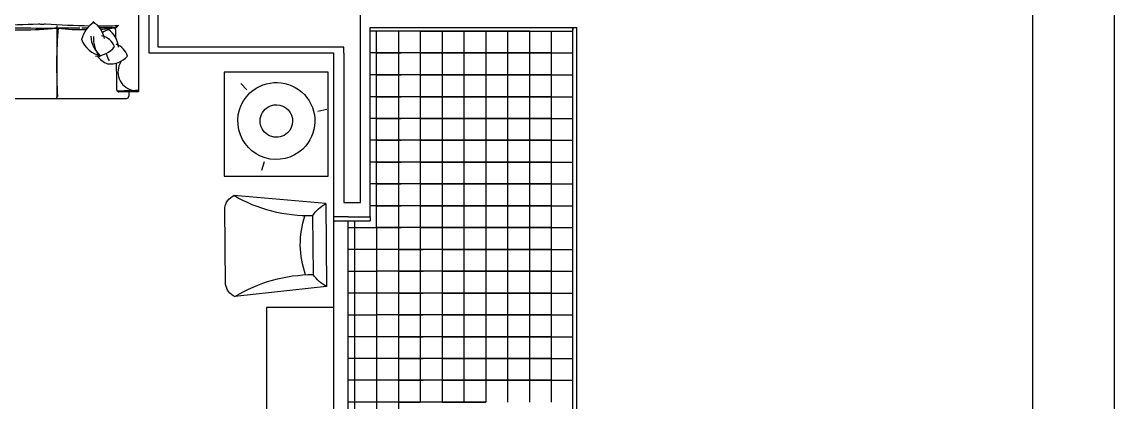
# Model space of a CAD drawing. Header units: millimetres. Extents: x 2377 to 4712, y -254 to 3188.
# Drawn here: x 2670.3 to 2797.3, y 1132.6 to 1176.8 of the extents above; entities that cross this region are included whole.
import ezdxf

# ---------------------------------------------------------------- set-up
doc = ezdxf.new("R2010")
doc.units = ezdxf.units.MM
doc.set_wipeout_variables(frame=1)
doc.layers.add('Mobiliario', color=254, linetype='Continuous')

# ---------------------------------------------------------------- blocks, each defined once
blk = doc.blocks.new('sl06-3')
blk.add_wipeout([(-1.097, 0), (-1.097, -0.785), (-1.004, -0.785), (-1.004, -0.826), (-0.998, -0.841), (-0.984, -0.846), (0.984, -0.846), (0.998, -0.841), (1.004, -0.826), (1.004, -0.785), (1.097, -0.785), (1.097, 0)])
for p, q in [((-1.097, 0), (0.187, 0)), ((-1.097, 0), (-1.097, -0.785)), ((1.097, 0), (0.187, 0)), ((1.097, 0), (1.097, -0.785)), ((-0.325, -0.163), (-0.325, -0.835)), ((0.325, -0.163), (0.325, -0.835)), ((-1.097, -0.785), (-0.911, -0.785)), ((-1.004, -0.785), (-1.004, -0.826)), ((1.097, -0.785), (0.911, -0.785)), ((1.004, -0.785), (1.004, -0.826)), ((-0.984, -0.846), (0.984, -0.846))]:
    blk.add_line(p, q)
for centre, radius, start, end in [((-0.911, -0.194), 0.0345, 350.3176, 84.0619), ((-0.69, -0.375), 0.216, 124.6365, 177.075), ((-0.734, 3.522), 3.685, 267.4551, 270.2867), ((-0.878, -0.16), 0.0199, 180, 270.2728), ((-3.416, -0.176), 2.538, 357.8878, 359.4607), ((-0.835, -7.469), 7.289, 89.1804, 90.3362), ((-0.582, 2.269), 2.466, 263.1189, 266.3413), ((-0.909, -0.461), 0.281, 57.5154, 70.1262), ((-0.561, -0.315), 0.216, 118.6365, 171.075), ((-0.832, -0.361), 0.281, 14.6616, 56.5316), ((-0.91, 27.813), 27.977, 270.565, 272.1795), ((-0.835, -7.469), 7.289, 87.8611, 88.2702), ((-0.582, 2.269), 2.466, 269.4986, 276.0002), ((-0.253, -43.628), 43.444, 89.3664, 90.3826), ((4.318, -0.535), 4.643, 175.6133, 183.6304), ((0.003, 3.161), 3.361, 264.4086, 275.4919), ((0.331, 1.193), 1.348, 262.4802, 263.9065), ((0.044, 1.193), 1.348, 276.0935, 277.5198), ((0.779, 7.538), 7.701, 265.8451, 268.9224), ((0.423, -7.178), 6.994, 89.0148, 91.5985), ((4.967, -0.535), 4.643, 175.6133, 183.6304), ((0.587, 2.191), 2.389, 264.0009, 270.3979), ((0.832, -0.361), 0.281, 123.4684, 165.3384), ((0.835, -7.469), 7.289, 91.7298, 92.1389), ((0.561, -0.315), 0.216, 8.925, 61.3635), ((0.734, 3.522), 3.685, 269.7133, 272.5449), ((0.835, -7.469), 7.289, 89.6638, 90.8196), ((0.587, 2.191), 2.389, 273.6594, 276.9846), ((0.909, -0.461), 0.281, 109.8738, 122.4846), ((0.69, -0.375), 0.216, 2.925, 55.3635), ((0.911, -0.194), 0.0345, 95.9381, 189.6824), ((3.416, -0.176), 2.538, 180.5393, 182.1122), ((0.878, -0.16), 0.0199, 269.7272, 0), ((-0.713, -0.421), 0.169, 102.9198, 157.8067), ((-0.775, -0.218), 0.226, 277.5785, 341.9977), ((-0.925, -0.236), 0.281, 313.1105, 354.9805), ((-0.952, -0.282), 0.281, 322.0792, 3.9492), ((0.775, -0.218), 0.226, 198.0023, 262.4215), ((0.925, -0.236), 0.281, 185.0195, 226.8895), ((0.952, -0.282), 0.281, 176.0508, 217.9208), ((0.713, -0.421), 0.169, 22.1933, 77.0802), ((-0.83, -0.496), 0.169, 108.9198, 163.8067), ((-0.691, -0.225), 0.222, 216.585, 270.1295), ((0.691, -0.225), 0.222, 269.8705, 323.415), ((0.83, -0.496), 0.169, 16.1933, 71.0802), ((-1.081, -0.596), 0.179, 285.638, 32.2993), ((-0.828, -0.299), 0.222, 222.585, 276.1295), ((6.398, -0.722), 7.289, 178.3493, 180.3362), ((-1.063, -0.35), 0.281, 329.6739, 345.032), ((-0.886, -0.309), 0.226, 291.1732, 322.6277), ((0.886, -0.309), 0.226, 217.3723, 248.8268), ((1.063, -0.35), 0.281, 194.968, 210.3261), ((0.828, -0.299), 0.222, 263.8705, 317.415), ((-6.398, -0.722), 7.289, 359.6638, 1.6507), ((1.081, -0.596), 0.179, 147.7007, 254.362), ((-0.927, 1.876), 2.649, 266.4089, 270.8584), ((-0.911, -0.765), 0.0199, 270, 0.2728), ((0.927, 1.876), 2.649, 269.1416, 273.5911), ((0.911, -0.765), 0.0199, 179.7272, 270), ((-0.984, -0.826), 0.0199, 180, 270), ((0.984, -0.826), 0.0199, 270, 0)]:
    blk.add_arc(centre, radius, start, end)
for p in [(-0.325, -0.835), (0.325, -0.835)]:
    blk.add_point(p)
blk = doc.blocks.new('sl06-1')
blk.add_wipeout([(0, -0.3127), (0, 0.3127), (0.6906, 0.3798), (0.7219, 0.361), (0.7398, 0.3422), (0.7501, 0.32), (0.7597, 0.2878), (0.7597, -0.2878), (0.7514, -0.3185), (0.7356, -0.3456), (0.7116, -0.3674), (0.6906, -0.3798)])
at = {"linetype": 'ByBlock'}
for p, q in [((0, 0.3127), (0.6906, 0.3798)), ((0, 0.3127), (0, -0.3127)), ((0.7597, -0.2878), (0.7597, 0.2878)), ((0.1001, 0.2206), (0.1001, -0.2206)), ((0, -0.3127), (0.6906, -0.3798))]:
    blk.add_line(p, q, dxfattribs=at)
for centre, radius, start, end in [((0.1135, 1.3453), 1.1248, 269.31846, 300.86708), ((0.6429, 0.2722), 0.1178, 7.61427, 66.12553), ((-0.1461, 0.0532), 0.2978, 34.19726, 60.60834), ((-0.4779, 0), 0.6726, 340.78387, 19.21613), ((-0.1461, -0.0532), 0.2978, 299.39166, 325.80274), ((0.1135, -1.3453), 1.1248, 59.13292, 90.68154), ((0.6429, -0.2722), 0.1178, 293.87447, 352.38573)]:
    blk.add_arc(centre, radius, start, end, dxfattribs=at)
blk = doc.blocks.new('sl06-0')
at = {"layer": 'Mobiliario'}
for p, q in [((-0.3003, 0.2806, -1.5792), (-0.3003, -0.3175, -1.5792)), ((0.2978, 0.2806, -1.5792), (-0.3003, 0.2806, -1.5792)), ((0.2978, -0.3175, -1.5792), (0.2978, 0.2806, -1.5792)), ((-0.3003, -0.3175, -1.5792), (0.2978, -0.3175, -1.5792))]:
    blk.add_line(p, q, dxfattribs=at)
at = {"layer": 'Mobiliario', "linetype": 'ByBlock'}
for p, q in [((-0.169, 0.179, -1.5792), (-0.2046, 0.2168, -1.5792)), ((0.2395, 0.0568, -1.5792), (0.29, 0.0688, -1.5792)), ((-0.0706, -0.2358, -1.5792), (-0.0854, -0.2856, -1.5792))]:
    blk.add_line(p, q, dxfattribs=at)
at = {"layer": 'Mobiliario', "linetype": 'ByBlock', "extrusion": (0, 0, -1)}
for major_axis, start_param, end_param in [((-0.1568, -0.1568), 1.599693, 4.741285), ((-0.1568, -0.1568), -1.5419, 1.599693), ((-0.0663, -0.0663), -1.5419, 1.599693), ((-0.0663, -0.0663), 1.599693, 4.741285)]:
    blk.add_ellipse((0, 0, -1.5792), major_axis=major_axis, ratio=1, start_param=start_param, end_param=end_param, dxfattribs=at)

msp = doc.modelspace()

# ---------------------------------------------------------------- linework, layer by layer
at = {"transparency": 33554687}
for p, q in [((2797.31, 1244.79), (2797.31, 947.79)), ((2787.85, 967.79), (2787.85, 1229.79)), ((2685.09, 1173.2), (2685.09, 1179.68)), ((2686.14, 1173.87), (2686.14, 1179.68)), ((2709.66, 1155.83), (2709.66, 1179.61)), ((2710.78, 1176.17), (2734.37, 1176.17)), ((2710.78, 1154.17), (2710.78, 1176.17)), ((2716.6, 1175.75), (2710.78, 1175.75)), ((2711.53, 1173.21), (2711.53, 1175.75)), ((2714.07, 1175.75), (2714.07, 1173.21)), ((2719.14, 1175.75), (2716.6, 1175.75)), ((2716.6, 1175.75), (2716.6, 1173.21)), ((2716.6, 1175.75), (2719.14, 1175.75)), ((2721.68, 1175.75), (2719.14, 1175.75)), ((2719.14, 1175.75), (2719.14, 1173.21)), ((2719.14, 1175.75), (2721.68, 1175.75)), ((2724.22, 1175.75), (2721.68, 1175.75)), ((2721.68, 1175.75), (2721.68, 1173.21)), ((2721.68, 1175.75), (2724.22, 1175.75)), ((2726.76, 1175.75), (2724.22, 1175.75)), ((2724.22, 1175.75), (2724.22, 1173.21)), ((2724.22, 1175.75), (2726.76, 1175.75)), ((2729.3, 1175.75), (2726.76, 1175.75)), ((2726.76, 1175.75), (2726.76, 1173.21)), ((2726.76, 1175.75), (2734.37, 1175.75)), ((2729.3, 1175.75), (2729.3, 1173.21)), ((2731.83, 1175.75), (2731.83, 1170.67)), ((2734.37, 1000.62), (2734.37, 1176.17)), ((2734.37, 1176.17), (2734.81, 1176.17)), ((2734.37, 1176.17), (2734.37, 1175.87)), ((2734.81, 1000.62), (2734.81, 1176.17)), ((2706.55, 1173.2), (2685.09, 1173.2)), ((2707.72, 1173.87), (2686.14, 1173.87)), ((2706.55, 1154.17), (2706.55, 1173.2)), ((2707.72, 1173.2), (2707.72, 1173.87)), ((2707.72, 1173.2), (2707.72, 1155.83)), ((2716.6, 1173.21), (2710.78, 1173.21)), ((2711.53, 1170.67), (2711.53, 1173.21)), ((2719.14, 1173.21), (2711.53, 1173.21)), ((2714.07, 1173.21), (2711.53, 1173.21)), ((2711.53, 1173.21), (2714.07, 1173.21)), ((2714.07, 1173.21), (2714.07, 1170.67)), ((2714.07, 1173.21), (2714.39, 1173.21)), ((2716.6, 1173.21), (2714.07, 1173.21)), ((2719.14, 1173.21), (2716.6, 1173.21)), ((2716.6, 1173.21), (2716.6, 1170.67)), ((2716.6, 1173.21), (2719.14, 1173.21)), ((2716.6, 1173.21), (2716.93, 1173.21)), ((2719.14, 1173.21), (2716.6, 1173.21)), ((2716.6, 1173.21), (2719.14, 1173.21)), ((2719.14, 1173.21), (2716.6, 1173.21)), ((2716.6, 1173.21), (2719.14, 1173.21)), ((2721.68, 1173.21), (2719.14, 1173.21)), ((2719.14, 1173.21), (2719.14, 1170.67)), ((2719.14, 1173.21), (2721.68, 1173.21)), ((2721.68, 1173.21), (2719.14, 1173.21)), ((2719.14, 1173.21), (2721.68, 1173.21)), ((2721.68, 1173.21), (2719.14, 1173.21)), ((2719.14, 1173.21), (2721.68, 1173.21)), ((2721.68, 1173.21), (2719.14, 1173.21)), ((2719.14, 1173.21), (2721.68, 1173.21)), ((2724.22, 1173.21), (2721.68, 1173.21)), ((2721.68, 1173.21), (2721.68, 1170.67)), ((2721.68, 1173.21), (2724.22, 1173.21)), ((2724.22, 1173.21), (2721.68, 1173.21)), ((2721.68, 1173.21), (2724.22, 1173.21)), ((2724.22, 1173.21), (2721.68, 1173.21)), ((2721.68, 1173.21), (2724.22, 1173.21)), ((2724.22, 1173.21), (2721.68, 1173.21)), ((2721.68, 1173.21), (2724.22, 1173.21)), ((2726.76, 1173.21), (2724.22, 1173.21)), ((2724.22, 1173.21), (2724.22, 1170.67)), ((2724.22, 1173.21), (2726.76, 1173.21)), ((2726.76, 1173.21), (2724.22, 1173.21)), ((2724.22, 1173.21), (2726.76, 1173.21)), ((2726.76, 1173.21), (2724.22, 1173.21)), ((2724.22, 1173.21), (2726.76, 1173.21)), ((2726.76, 1173.21), (2724.22, 1173.21)), ((2724.22, 1173.21), (2726.76, 1173.21)), ((2729.3, 1173.21), (2726.76, 1173.21)), ((2726.76, 1173.21), (2726.76, 1170.67)), ((2726.76, 1173.21), (2734.37, 1173.21)), ((2729.3, 1173.21), (2726.76, 1173.21)), ((2726.76, 1173.21), (2729.3, 1173.21)), ((2729.3, 1173.21), (2726.76, 1173.21)), ((2726.76, 1173.21), (2731.83, 1173.21)), ((2729.3, 1173.21), (2726.76, 1173.21)), ((2726.76, 1173.21), (2731.83, 1173.21)), ((2729.3, 1173.21), (2729.3, 1170.67)), ((2731.83, 1173.21), (2729.3, 1173.21)), ((2729.3, 1173.21), (2734.37, 1173.21)), ((2731.83, 1173.21), (2731.83, 1168.13)), ((2716.6, 1170.67), (2710.78, 1170.67)), ((2711.53, 1168.13), (2711.53, 1170.67)), ((2719.14, 1170.67), (2711.53, 1170.67)), ((2714.07, 1170.67), (2711.53, 1170.67)), ((2711.53, 1170.67), (2714.07, 1170.67)), ((2714.07, 1170.67), (2714.07, 1168.13)), ((2714.07, 1170.67), (2714.39, 1170.67)), ((2716.6, 1170.67), (2714.07, 1170.67)), ((2719.14, 1170.67), (2716.6, 1170.67)), ((2716.6, 1170.67), (2716.6, 1168.13)), ((2716.6, 1170.67), (2719.14, 1170.67)), ((2716.6, 1170.67), (2716.93, 1170.67)), ((2719.14, 1170.67), (2716.6, 1170.67)), ((2716.6, 1170.67), (2719.14, 1170.67)), ((2719.14, 1170.67), (2716.6, 1170.67)), ((2716.6, 1170.67), (2719.14, 1170.67)), ((2721.68, 1170.67), (2719.14, 1170.67)), ((2719.14, 1170.67), (2719.14, 1168.13)), ((2719.14, 1170.67), (2721.68, 1170.67)), ((2721.68, 1170.67), (2719.14, 1170.67)), ((2719.14, 1170.67), (2721.68, 1170.67)), ((2721.68, 1170.67), (2719.14, 1170.67)), ((2719.14, 1170.67), (2721.68, 1170.67)), ((2721.68, 1170.67), (2719.14, 1170.67)), ((2719.14, 1170.67), (2721.68, 1170.67)), ((2724.22, 1170.67), (2721.68, 1170.67)), ((2721.68, 1170.67), (2721.68, 1168.13)), ((2721.68, 1170.67), (2724.22, 1170.67)), ((2724.22, 1170.67), (2721.68, 1170.67)), ((2721.68, 1170.67), (2724.22, 1170.67)), ((2724.22, 1170.67), (2721.68, 1170.67)), ((2721.68, 1170.67), (2724.22, 1170.67)), ((2724.22, 1170.67), (2721.68, 1170.67)), ((2721.68, 1170.67), (2724.22, 1170.67)), ((2726.76, 1170.67), (2724.22, 1170.67)), ((2724.22, 1170.67), (2724.22, 1168.13)), ((2724.22, 1170.67), (2726.76, 1170.67)), ((2726.76, 1170.67), (2724.22, 1170.67)), ((2724.22, 1170.67), (2726.76, 1170.67)), ((2726.76, 1170.67), (2724.22, 1170.67)), ((2724.22, 1170.67), (2726.76, 1170.67)), ((2726.76, 1170.67), (2724.22, 1170.67)), ((2724.22, 1170.67), (2726.76, 1170.67)), ((2729.3, 1170.67), (2726.76, 1170.67)), ((2726.76, 1170.67), (2726.76, 1168.13)), ((2726.76, 1170.67), (2734.37, 1170.67)), ((2729.3, 1170.67), (2726.76, 1170.67)), ((2726.76, 1170.67), (2729.3, 1170.67)), ((2729.3, 1170.67), (2726.76, 1170.67)), ((2726.76, 1170.67), (2731.83, 1170.67)), ((2729.3, 1170.67), (2726.76, 1170.67)), ((2726.76, 1170.67), (2731.83, 1170.67)), ((2729.3, 1170.67), (2729.3, 1168.13)), ((2731.83, 1170.67), (2729.3, 1170.67)), ((2729.3, 1170.67), (2734.37, 1170.67)), ((2731.83, 1170.67), (2731.83, 1165.6)), ((2716.6, 1168.13), (2710.78, 1168.13)), ((2711.53, 1165.6), (2711.53, 1168.13)), ((2719.14, 1168.13), (2711.53, 1168.13)), ((2714.07, 1168.13), (2711.53, 1168.13)), ((2711.53, 1168.13), (2714.07, 1168.13)), ((2714.07, 1168.13), (2714.07, 1165.6)), ((2714.07, 1168.13), (2714.39, 1168.13)), ((2716.6, 1168.13), (2714.07, 1168.13)), ((2719.14, 1168.13), (2716.6, 1168.13)), ((2716.6, 1168.13), (2716.6, 1165.6)), ((2716.6, 1168.13), (2719.14, 1168.13)), ((2716.6, 1168.13), (2716.93, 1168.13)), ((2719.14, 1168.13), (2716.6, 1168.13)), ((2716.6, 1168.13), (2719.14, 1168.13)), ((2719.14, 1168.13), (2716.6, 1168.13)), ((2716.6, 1168.13), (2719.14, 1168.13)), ((2721.68, 1168.13), (2719.14, 1168.13)), ((2719.14, 1168.13), (2719.14, 1165.6)), ((2719.14, 1168.13), (2721.68, 1168.13)), ((2721.68, 1168.13), (2719.14, 1168.13)), ((2719.14, 1168.13), (2721.68, 1168.13)), ((2721.68, 1168.13), (2719.14, 1168.13)), ((2719.14, 1168.13), (2721.68, 1168.13)), ((2721.68, 1168.13), (2719.14, 1168.13)), ((2719.14, 1168.13), (2721.68, 1168.13)), ((2724.22, 1168.13), (2721.68, 1168.13)), ((2721.68, 1168.13), (2721.68, 1165.6)), ((2721.68, 1168.13), (2724.22, 1168.13)), ((2724.22, 1168.13), (2721.68, 1168.13)), ((2721.68, 1168.13), (2724.22, 1168.13)), ((2724.22, 1168.13), (2721.68, 1168.13)), ((2721.68, 1168.13), (2724.22, 1168.13)), ((2724.22, 1168.13), (2721.68, 1168.13)), ((2721.68, 1168.13), (2724.22, 1168.13)), ((2726.76, 1168.13), (2724.22, 1168.13)), ((2724.22, 1168.13), (2724.22, 1165.6)), ((2724.22, 1168.13), (2726.76, 1168.13)), ((2726.76, 1168.13), (2724.22, 1168.13)), ((2724.22, 1168.13), (2726.76, 1168.13)), ((2726.76, 1168.13), (2724.22, 1168.13)), ((2724.22, 1168.13), (2726.76, 1168.13)), ((2726.76, 1168.13), (2724.22, 1168.13)), ((2724.22, 1168.13), (2726.76, 1168.13)), ((2729.3, 1168.13), (2726.76, 1168.13)), ((2726.76, 1168.13), (2726.76, 1165.6)), ((2726.76, 1168.13), (2734.37, 1168.13)), ((2729.3, 1168.13), (2726.76, 1168.13)), ((2726.76, 1168.13), (2729.3, 1168.13)), ((2729.3, 1168.13), (2726.76, 1168.13)), ((2726.76, 1168.13), (2731.83, 1168.13)), ((2729.3, 1168.13), (2726.76, 1168.13)), ((2726.76, 1168.13), (2731.83, 1168.13)), ((2729.3, 1168.13), (2729.3, 1165.6)), ((2731.83, 1168.13), (2729.3, 1168.13)), ((2729.3, 1168.13), (2734.37, 1168.13)), ((2731.83, 1168.13), (2731.83, 1163.06)), ((2716.6, 1165.6), (2710.78, 1165.6)), ((2711.53, 1163.06), (2711.53, 1165.6)), ((2719.14, 1165.6), (2711.53, 1165.6)), ((2714.07, 1165.6), (2711.53, 1165.6)), ((2711.53, 1165.6), (2714.07, 1165.6)), ((2714.07, 1165.6), (2714.07, 1163.06)), ((2714.07, 1165.6), (2714.39, 1165.6)), ((2716.6, 1165.6), (2714.07, 1165.6)), ((2719.14, 1165.6), (2716.6, 1165.6)), ((2716.6, 1165.6), (2716.6, 1163.06)), ((2716.6, 1165.6), (2719.14, 1165.6)), ((2716.6, 1165.6), (2716.93, 1165.6)), ((2719.14, 1165.6), (2716.6, 1165.6)), ((2716.6, 1165.6), (2719.14, 1165.6)), ((2719.14, 1165.6), (2716.6, 1165.6)), ((2716.6, 1165.6), (2719.14, 1165.6)), ((2721.68, 1165.6), (2719.14, 1165.6)), ((2719.14, 1165.6), (2719.14, 1163.06)), ((2719.14, 1165.6), (2721.68, 1165.6)), ((2721.68, 1165.6), (2719.14, 1165.6)), ((2719.14, 1165.6), (2721.68, 1165.6)), ((2721.68, 1165.6), (2719.14, 1165.6)), ((2719.14, 1165.6), (2721.68, 1165.6)), ((2721.68, 1165.6), (2719.14, 1165.6)), ((2719.14, 1165.6), (2721.68, 1165.6)), ((2724.22, 1165.6), (2721.68, 1165.6)), ((2721.68, 1165.6), (2721.68, 1163.06)), ((2721.68, 1165.6), (2724.22, 1165.6)), ((2724.22, 1165.6), (2721.68, 1165.6)), ((2721.68, 1165.6), (2724.22, 1165.6)), ((2724.22, 1165.6), (2721.68, 1165.6)), ((2721.68, 1165.6), (2724.22, 1165.6)), ((2724.22, 1165.6), (2721.68, 1165.6)), ((2721.68, 1165.6), (2724.22, 1165.6)), ((2726.76, 1165.6), (2724.22, 1165.6)), ((2724.22, 1165.6), (2724.22, 1163.06)), ((2724.22, 1165.6), (2726.76, 1165.6)), ((2726.76, 1165.6), (2724.22, 1165.6)), ((2724.22, 1165.6), (2726.76, 1165.6)), ((2726.76, 1165.6), (2724.22, 1165.6)), ((2724.22, 1165.6), (2726.76, 1165.6)), ((2726.76, 1165.6), (2724.22, 1165.6)), ((2724.22, 1165.6), (2726.76, 1165.6)), ((2729.3, 1165.6), (2726.76, 1165.6)), ((2726.76, 1165.6), (2726.76, 1163.06)), ((2726.76, 1165.6), (2734.37, 1165.6)), ((2729.3, 1165.6), (2726.76, 1165.6)), ((2726.76, 1165.6), (2729.3, 1165.6)), ((2729.3, 1165.6), (2726.76, 1165.6)), ((2726.76, 1165.6), (2731.83, 1165.6)), ((2729.3, 1165.6), (2726.76, 1165.6)), ((2726.76, 1165.6), (2731.83, 1165.6)), ((2729.3, 1165.6), (2729.3, 1163.06)), ((2731.83, 1165.6), (2729.3, 1165.6)), ((2729.3, 1165.6), (2734.37, 1165.6)), ((2731.83, 1165.6), (2731.83, 1160.52)), ((2716.6, 1163.06), (2710.78, 1163.06)), ((2711.53, 1160.52), (2711.53, 1163.06)), ((2719.14, 1163.06), (2711.53, 1163.06)), ((2714.07, 1163.06), (2711.53, 1163.06)), ((2711.53, 1163.06), (2714.07, 1163.06)), ((2714.07, 1163.06), (2714.07, 1160.52)), ((2714.07, 1163.06), (2714.39, 1163.06)), ((2716.6, 1163.06), (2714.07, 1163.06)), ((2719.14, 1163.06), (2716.6, 1163.06)), ((2716.6, 1163.06), (2716.6, 1160.52)), ((2716.6, 1163.06), (2719.14, 1163.06)), ((2716.6, 1163.06), (2716.93, 1163.06)), ((2719.14, 1163.06), (2716.6, 1163.06)), ((2716.6, 1163.06), (2719.14, 1163.06)), ((2719.14, 1163.06), (2716.6, 1163.06)), ((2716.6, 1163.06), (2719.14, 1163.06)), ((2721.68, 1163.06), (2719.14, 1163.06)), ((2719.14, 1163.06), (2719.14, 1160.52)), ((2719.14, 1163.06), (2721.68, 1163.06)), ((2721.68, 1163.06), (2719.14, 1163.06)), ((2719.14, 1163.06), (2721.68, 1163.06)), ((2721.68, 1163.06), (2719.14, 1163.06)), ((2719.14, 1163.06), (2721.68, 1163.06)), ((2721.68, 1163.06), (2719.14, 1163.06)), ((2719.14, 1163.06), (2721.68, 1163.06)), ((2724.22, 1163.06), (2721.68, 1163.06)), ((2721.68, 1163.06), (2721.68, 1160.52)), ((2721.68, 1163.06), (2724.22, 1163.06)), ((2724.22, 1163.06), (2721.68, 1163.06)), ((2721.68, 1163.06), (2724.22, 1163.06)), ((2724.22, 1163.06), (2721.68, 1163.06)), ((2721.68, 1163.06), (2724.22, 1163.06)), ((2724.22, 1163.06), (2721.68, 1163.06)), ((2721.68, 1163.06), (2724.22, 1163.06)), ((2726.76, 1163.06), (2724.22, 1163.06)), ((2724.22, 1163.06), (2724.22, 1160.52)), ((2724.22, 1163.06), (2726.76, 1163.06)), ((2726.76, 1163.06), (2724.22, 1163.06)), ((2724.22, 1163.06), (2726.76, 1163.06)), ((2726.76, 1163.06), (2724.22, 1163.06)), ((2724.22, 1163.06), (2726.76, 1163.06)), ((2726.76, 1163.06), (2724.22, 1163.06)), ((2724.22, 1163.06), (2726.76, 1163.06)), ((2729.3, 1163.06), (2726.76, 1163.06)), ((2726.76, 1163.06), (2726.76, 1160.52)), ((2726.76, 1163.06), (2734.37, 1163.06)), ((2729.3, 1163.06), (2726.76, 1163.06)), ((2726.76, 1163.06), (2729.3, 1163.06)), ((2729.3, 1163.06), (2726.76, 1163.06)), ((2726.76, 1163.06), (2731.83, 1163.06)), ((2729.3, 1163.06), (2726.76, 1163.06)), ((2726.76, 1163.06), (2731.83, 1163.06)), ((2729.3, 1163.06), (2729.3, 1160.52)), ((2731.83, 1163.06), (2729.3, 1163.06)), ((2729.3, 1163.06), (2734.37, 1163.06)), ((2731.83, 1163.06), (2731.83, 1157.98)), ((2716.6, 1160.52), (2710.78, 1160.52)), ((2711.53, 1157.98), (2711.53, 1160.52)), ((2719.14, 1160.52), (2711.53, 1160.52)), ((2714.07, 1160.52), (2711.53, 1160.52)), ((2711.53, 1160.52), (2714.07, 1160.52)), ((2714.07, 1160.52), (2714.07, 1157.98)), ((2714.07, 1160.52), (2714.39, 1160.52)), ((2716.6, 1160.52), (2714.07, 1160.52)), ((2719.14, 1160.52), (2716.6, 1160.52)), ((2716.6, 1160.52), (2716.6, 1157.98)), ((2716.6, 1160.52), (2719.14, 1160.52)), ((2716.6, 1160.52), (2716.93, 1160.52)), ((2719.14, 1160.52), (2716.6, 1160.52)), ((2716.6, 1160.52), (2719.14, 1160.52)), ((2719.14, 1160.52), (2716.6, 1160.52)), ((2716.6, 1160.52), (2719.14, 1160.52)), ((2721.68, 1160.52), (2719.14, 1160.52)), ((2719.14, 1160.52), (2719.14, 1157.98)), ((2719.14, 1160.52), (2721.68, 1160.52)), ((2721.68, 1160.52), (2719.14, 1160.52)), ((2719.14, 1160.52), (2721.68, 1160.52)), ((2721.68, 1160.52), (2719.14, 1160.52)), ((2719.14, 1160.52), (2721.68, 1160.52)), ((2721.68, 1160.52), (2719.14, 1160.52)), ((2719.14, 1160.52), (2721.68, 1160.52)), ((2724.22, 1160.52), (2721.68, 1160.52)), ((2721.68, 1160.52), (2721.68, 1157.98)), ((2721.68, 1160.52), (2724.22, 1160.52)), ((2724.22, 1160.52), (2721.68, 1160.52)), ((2721.68, 1160.52), (2724.22, 1160.52)), ((2724.22, 1160.52), (2721.68, 1160.52)), ((2721.68, 1160.52), (2724.22, 1160.52)), ((2724.22, 1160.52), (2721.68, 1160.52)), ((2721.68, 1160.52), (2724.22, 1160.52)), ((2726.76, 1160.52), (2724.22, 1160.52)), ((2724.22, 1160.52), (2724.22, 1157.98)), ((2724.22, 1160.52), (2726.76, 1160.52)), ((2726.76, 1160.52), (2724.22, 1160.52)), ((2724.22, 1160.52), (2726.76, 1160.52)), ((2726.76, 1160.52), (2724.22, 1160.52)), ((2724.22, 1160.52), (2726.76, 1160.52)), ((2726.76, 1160.52), (2724.22, 1160.52)), ((2724.22, 1160.52), (2726.76, 1160.52)), ((2729.3, 1160.52), (2726.76, 1160.52)), ((2726.76, 1160.52), (2726.76, 1157.98)), ((2726.76, 1160.52), (2734.37, 1160.52)), ((2729.3, 1160.52), (2726.76, 1160.52)), ((2726.76, 1160.52), (2729.3, 1160.52)), ((2729.3, 1160.52), (2726.76, 1160.52)), ((2726.76, 1160.52), (2731.83, 1160.52)), ((2729.3, 1160.52), (2726.76, 1160.52)), ((2726.76, 1160.52), (2731.83, 1160.52)), ((2729.3, 1160.52), (2729.3, 1157.98)), ((2731.83, 1160.52), (2729.3, 1160.52)), ((2729.3, 1160.52), (2734.37, 1160.52)), ((2731.83, 1160.52), (2731.83, 1155.44)), ((2716.6, 1157.98), (2710.78, 1157.98)), ((2711.53, 1155.44), (2711.53, 1157.98)), ((2719.14, 1157.98), (2711.53, 1157.98)), ((2714.07, 1157.98), (2711.53, 1157.98)), ((2711.53, 1157.98), (2714.07, 1157.98)), ((2714.07, 1157.98), (2714.07, 1155.44)), ((2714.07, 1157.98), (2714.39, 1157.98)), ((2716.6, 1157.98), (2714.07, 1157.98)), ((2719.14, 1157.98), (2716.6, 1157.98)), ((2716.6, 1157.98), (2716.6, 1155.44)), ((2716.6, 1157.98), (2719.14, 1157.98)), ((2716.6, 1157.98), (2716.93, 1157.98)), ((2719.14, 1157.98), (2716.6, 1157.98)), ((2716.6, 1157.98), (2719.14, 1157.98)), ((2719.14, 1157.98), (2716.6, 1157.98)), ((2716.6, 1157.98), (2719.14, 1157.98)), ((2721.68, 1157.98), (2719.14, 1157.98)), ((2719.14, 1157.98), (2719.14, 1155.44)), ((2719.14, 1157.98), (2721.68, 1157.98)), ((2721.68, 1157.98), (2719.14, 1157.98)), ((2719.14, 1157.98), (2721.68, 1157.98)), ((2721.68, 1157.98), (2719.14, 1157.98)), ((2719.14, 1157.98), (2721.68, 1157.98)), ((2721.68, 1157.98), (2719.14, 1157.98)), ((2719.14, 1157.98), (2721.68, 1157.98)), ((2724.22, 1157.98), (2721.68, 1157.98)), ((2721.68, 1157.98), (2721.68, 1155.44)), ((2721.68, 1157.98), (2724.22, 1157.98)), ((2724.22, 1157.98), (2721.68, 1157.98)), ((2721.68, 1157.98), (2724.22, 1157.98)), ((2724.22, 1157.98), (2721.68, 1157.98)), ((2721.68, 1157.98), (2724.22, 1157.98)), ((2724.22, 1157.98), (2721.68, 1157.98)), ((2721.68, 1157.98), (2724.22, 1157.98)), ((2726.76, 1157.98), (2724.22, 1157.98)), ((2724.22, 1157.98), (2724.22, 1155.44)), ((2724.22, 1157.98), (2726.76, 1157.98)), ((2726.76, 1157.98), (2724.22, 1157.98)), ((2724.22, 1157.98), (2726.76, 1157.98)), ((2726.76, 1157.98), (2724.22, 1157.98)), ((2724.22, 1157.98), (2726.76, 1157.98)), ((2726.76, 1157.98), (2724.22, 1157.98)), ((2724.22, 1157.98), (2726.76, 1157.98)), ((2729.3, 1157.98), (2726.76, 1157.98)), ((2726.76, 1157.98), (2726.76, 1155.44)), ((2726.76, 1157.98), (2734.37, 1157.98)), ((2729.3, 1157.98), (2726.76, 1157.98)), ((2726.76, 1157.98), (2729.3, 1157.98)), ((2729.3, 1157.98), (2726.76, 1157.98)), ((2726.76, 1157.98), (2731.83, 1157.98)), ((2729.3, 1157.98), (2726.76, 1157.98)), ((2726.76, 1157.98), (2731.83, 1157.98)), ((2729.3, 1157.98), (2729.3, 1155.44)), ((2731.83, 1157.98), (2729.3, 1157.98)), ((2729.3, 1157.98), (2734.37, 1157.98)), ((2731.83, 1157.98), (2731.83, 1152.91)), ((2707.72, 1155.83), (2709.66, 1155.83)), ((2716.6, 1155.44), (2710.78, 1155.44)), ((2711.53, 1152.91), (2711.53, 1155.44)), ((2719.14, 1155.44), (2711.53, 1155.44)), ((2714.07, 1155.44), (2711.53, 1155.44)), ((2711.53, 1155.44), (2714.07, 1155.44)), ((2714.07, 1155.44), (2714.07, 1152.91)), ((2714.07, 1155.44), (2714.39, 1155.44)), ((2716.6, 1155.44), (2714.07, 1155.44)), ((2719.14, 1155.44), (2716.6, 1155.44)), ((2716.6, 1155.44), (2716.6, 1152.91)), ((2716.6, 1155.44), (2719.14, 1155.44)), ((2716.6, 1155.44), (2716.93, 1155.44)), ((2719.14, 1155.44), (2716.6, 1155.44)), ((2716.6, 1155.44), (2719.14, 1155.44)), ((2719.14, 1155.44), (2716.6, 1155.44)), ((2716.6, 1155.44), (2719.14, 1155.44)), ((2721.68, 1155.44), (2719.14, 1155.44)), ((2719.14, 1155.44), (2719.14, 1152.91)), ((2719.14, 1155.44), (2721.68, 1155.44)), ((2721.68, 1155.44), (2719.14, 1155.44)), ((2719.14, 1155.44), (2721.68, 1155.44)), ((2721.68, 1155.44), (2719.14, 1155.44)), ((2719.14, 1155.44), (2721.68, 1155.44)), ((2721.68, 1155.44), (2719.14, 1155.44)), ((2719.14, 1155.44), (2721.68, 1155.44)), ((2724.22, 1155.44), (2721.68, 1155.44)), ((2721.68, 1155.44), (2721.68, 1152.91)), ((2721.68, 1155.44), (2724.22, 1155.44)), ((2724.22, 1155.44), (2721.68, 1155.44)), ((2721.68, 1155.44), (2724.22, 1155.44)), ((2724.22, 1155.44), (2721.68, 1155.44)), ((2721.68, 1155.44), (2724.22, 1155.44)), ((2724.22, 1155.44), (2721.68, 1155.44)), ((2721.68, 1155.44), (2724.22, 1155.44)), ((2726.76, 1155.44), (2724.22, 1155.44)), ((2724.22, 1155.44), (2724.22, 1152.91)), ((2724.22, 1155.44), (2726.76, 1155.44)), ((2726.76, 1155.44), (2724.22, 1155.44)), ((2724.22, 1155.44), (2726.76, 1155.44)), ((2726.76, 1155.44), (2724.22, 1155.44)), ((2724.22, 1155.44), (2726.76, 1155.44)), ((2726.76, 1155.44), (2724.22, 1155.44)), ((2724.22, 1155.44), (2726.76, 1155.44)), ((2729.3, 1155.44), (2726.76, 1155.44)), ((2726.76, 1155.44), (2726.76, 1152.91)), ((2726.76, 1155.44), (2734.37, 1155.44)), ((2729.3, 1155.44), (2726.76, 1155.44)), ((2726.76, 1155.44), (2729.3, 1155.44)), ((2729.3, 1155.44), (2726.76, 1155.44)), ((2726.76, 1155.44), (2731.83, 1155.44)), ((2729.3, 1155.44), (2726.76, 1155.44)), ((2726.76, 1155.44), (2731.83, 1155.44)), ((2729.3, 1155.44), (2729.3, 1152.91)), ((2731.83, 1155.44), (2729.3, 1155.44)), ((2729.3, 1155.44), (2734.37, 1155.44)), ((2731.83, 1155.44), (2731.83, 1150.37)), ((2708.21, 1154.17), (2706.55, 1154.17)), ((2706.55, 1153.69), (2706.55, 1154.17)), ((2706.55, 1090.23), (2706.55, 1153.69)), ((2706.55, 1153.69), (2708.21, 1153.69)), ((2708.21, 1154.17), (2710.78, 1154.17)), ((2708.21, 1090.23), (2708.21, 1153.69)), ((2708.21, 1153.69), (2710.78, 1153.69)), ((2708.21, 1153.69), (2710.78, 1153.69)), ((2708.99, 1150.37), (2708.99, 1153.69)), ((2710.78, 1154.17), (2710.78, 1153.69)), ((2708.21, 1152.91), (2711.53, 1152.91)), ((2711.53, 1152.91), (2711.53, 1076.76)), ((2719.14, 1152.91), (2711.53, 1152.91)), ((2714.07, 1152.91), (2711.53, 1152.91)), ((2711.53, 1152.91), (2714.07, 1152.91)), ((2714.07, 1152.91), (2714.07, 1089.45)), ((2714.07, 1152.91), (2714.39, 1152.91)), ((2716.6, 1152.91), (2714.07, 1152.91)), ((2716.6, 1152.91), (2716.93, 1152.91)), ((2716.6, 1152.91), (2716.6, 1150.37)), ((2719.14, 1152.91), (2716.6, 1152.91)), ((2716.6, 1152.91), (2719.14, 1152.91)), ((2719.14, 1152.91), (2716.6, 1152.91)), ((2716.6, 1152.91), (2719.14, 1152.91)), ((2721.68, 1152.91), (2719.14, 1152.91)), ((2719.14, 1152.91), (2719.14, 1150.37)), ((2719.14, 1152.91), (2721.68, 1152.91)), ((2721.68, 1152.91), (2719.14, 1152.91)), ((2719.14, 1152.91), (2721.68, 1152.91)), ((2721.68, 1152.91), (2719.14, 1152.91)), ((2719.14, 1152.91), (2721.68, 1152.91)), ((2724.22, 1152.91), (2721.68, 1152.91)), ((2721.68, 1152.91), (2721.68, 1150.37)), ((2721.68, 1152.91), (2724.22, 1152.91)), ((2724.22, 1152.91), (2721.68, 1152.91)), ((2721.68, 1152.91), (2724.22, 1152.91)), ((2724.22, 1152.91), (2721.68, 1152.91)), ((2721.68, 1152.91), (2724.22, 1152.91)), ((2726.76, 1152.91), (2724.22, 1152.91)), ((2724.22, 1152.91), (2724.22, 1150.37)), ((2724.22, 1152.91), (2726.76, 1152.91)), ((2726.76, 1152.91), (2724.22, 1152.91)), ((2724.22, 1152.91), (2726.76, 1152.91)), ((2726.76, 1152.91), (2724.22, 1152.91)), ((2724.22, 1152.91), (2726.76, 1152.91)), ((2729.3, 1152.91), (2726.76, 1152.91)), ((2726.76, 1152.91), (2726.76, 1150.37)), ((2726.76, 1152.91), (2729.3, 1152.91)), ((2729.3, 1152.91), (2726.76, 1152.91)), ((2726.76, 1152.91), (2731.83, 1152.91)), ((2729.3, 1152.91), (2726.76, 1152.91)), ((2726.76, 1152.91), (2731.83, 1152.91)), ((2731.83, 1152.91), (2729.3, 1152.91)), ((2729.3, 1152.91), (2729.3, 1150.37)), ((2729.3, 1152.91), (2734.37, 1152.91)), ((2711.53, 1150.37), (2708.21, 1150.37)), ((2708.99, 1147.83), (2708.99, 1150.37)), ((2719.14, 1150.37), (2711.53, 1150.37)), ((2714.07, 1150.37), (2711.53, 1150.37)), ((2716.6, 1150.37), (2714.07, 1150.37)), ((2714.07, 1150.37), (2716.6, 1150.37)), ((2716.6, 1150.37), (2716.93, 1150.37)), ((2716.6, 1150.37), (2716.6, 1147.83)), ((2719.14, 1150.37), (2716.6, 1150.37)), ((2721.68, 1150.37), (2719.14, 1150.37)), ((2719.14, 1150.37), (2719.14, 1147.83)), ((2719.14, 1150.37), (2721.68, 1150.37)), ((2721.68, 1150.37), (2719.14, 1150.37)), ((2719.14, 1150.37), (2721.68, 1150.37)), ((2724.22, 1150.37), (2721.68, 1150.37)), ((2721.68, 1150.37), (2721.68, 1147.83)), ((2721.68, 1150.37), (2724.22, 1150.37)), ((2724.22, 1150.37), (2721.68, 1150.37)), ((2721.68, 1150.37), (2724.22, 1150.37)), ((2726.76, 1150.37), (2724.22, 1150.37)), ((2724.22, 1150.37), (2724.22, 1147.83)), ((2724.22, 1150.37), (2726.76, 1150.37)), ((2726.76, 1150.37), (2724.22, 1150.37)), ((2724.22, 1150.37), (2726.76, 1150.37)), ((2729.3, 1150.37), (2726.76, 1150.37)), ((2726.76, 1150.37), (2726.76, 1147.83)), ((2726.76, 1150.37), (2729.3, 1150.37)), ((2729.3, 1150.37), (2726.76, 1150.37)), ((2726.76, 1150.37), (2729.3, 1150.37)), ((2731.83, 1150.37), (2729.3, 1150.37)), ((2729.3, 1150.37), (2729.3, 1147.83)), ((2729.3, 1150.37), (2734.37, 1150.37)), ((2731.83, 1150.37), (2729.3, 1150.37)), ((2729.3, 1150.37), (2734.37, 1150.37)), ((2731.83, 1150.37), (2731.83, 1147.83)), ((2708.21, 1147.83), (2711.53, 1147.83)), ((2708.99, 1145.29), (2708.99, 1147.83)), ((2719.14, 1147.83), (2711.53, 1147.83)), ((2719.14, 1147.83), (2711.53, 1147.83)), ((2714.07, 1147.83), (2711.53, 1147.83)), ((2716.6, 1147.83), (2714.07, 1147.83)), ((2714.07, 1147.83), (2716.6, 1147.83)), ((2716.6, 1147.83), (2716.93, 1147.83)), ((2716.6, 1147.83), (2716.6, 1145.29)), ((2716.6, 1147.83), (2716.93, 1147.83)), ((2719.14, 1147.83), (2716.6, 1147.83)), ((2721.68, 1147.83), (2719.14, 1147.83)), ((2719.14, 1147.83), (2719.14, 1145.29)), ((2719.14, 1147.83), (2721.68, 1147.83)), ((2721.68, 1147.83), (2719.14, 1147.83)), ((2719.14, 1147.83), (2721.68, 1147.83)), ((2721.68, 1147.83), (2719.14, 1147.83)), ((2719.14, 1147.83), (2721.68, 1147.83)), ((2724.22, 1147.83), (2721.68, 1147.83)), ((2721.68, 1147.83), (2721.68, 1145.29)), ((2721.68, 1147.83), (2724.22, 1147.83)), ((2724.22, 1147.83), (2721.68, 1147.83)), ((2721.68, 1147.83), (2724.22, 1147.83)), ((2724.22, 1147.83), (2721.68, 1147.83)), ((2721.68, 1147.83), (2724.22, 1147.83)), ((2726.76, 1147.83), (2724.22, 1147.83)), ((2724.22, 1147.83), (2724.22, 1145.29)), ((2724.22, 1147.83), (2726.76, 1147.83)), ((2726.76, 1147.83), (2724.22, 1147.83)), ((2724.22, 1147.83), (2726.76, 1147.83)), ((2726.76, 1147.83), (2724.22, 1147.83)), ((2724.22, 1147.83), (2726.76, 1147.83)), ((2729.3, 1147.83), (2726.76, 1147.83)), ((2726.76, 1147.83), (2726.76, 1145.29)), ((2726.76, 1147.83), (2729.3, 1147.83)), ((2729.3, 1147.83), (2726.76, 1147.83)), ((2726.76, 1147.83), (2729.3, 1147.83)), ((2729.3, 1147.83), (2726.76, 1147.83)), ((2726.76, 1147.83), (2729.3, 1147.83)), ((2731.83, 1147.83), (2729.3, 1147.83)), ((2729.3, 1147.83), (2729.3, 1145.29)), ((2729.3, 1147.83), (2734.37, 1147.83)), ((2731.83, 1147.83), (2729.3, 1147.83)), ((2729.3, 1147.83), (2734.37, 1147.83)), ((2731.83, 1147.83), (2729.3, 1147.83)), ((2729.3, 1147.83), (2734.37, 1147.83)), ((2731.83, 1147.83), (2731.83, 1145.29)), ((2711.53, 1145.29), (2708.21, 1145.29)), ((2708.99, 1142.75), (2708.99, 1145.29)), ((2719.14, 1145.29), (2711.53, 1145.29)), ((2714.07, 1145.29), (2711.53, 1145.29)), ((2716.6, 1145.29), (2714.07, 1145.29)), ((2714.07, 1145.29), (2716.6, 1145.29)), ((2716.6, 1145.29), (2716.93, 1145.29)), ((2716.6, 1145.29), (2716.6, 1142.75)), ((2719.14, 1145.29), (2716.6, 1145.29)), ((2721.68, 1145.29), (2719.14, 1145.29)), ((2719.14, 1145.29), (2719.14, 1142.75)), ((2719.14, 1145.29), (2721.68, 1145.29)), ((2721.68, 1145.29), (2719.14, 1145.29)), ((2719.14, 1145.29), (2721.68, 1145.29)), ((2724.22, 1145.29), (2721.68, 1145.29)), ((2721.68, 1145.29), (2721.68, 1142.75)), ((2721.68, 1145.29), (2724.22, 1145.29)), ((2724.22, 1145.29), (2721.68, 1145.29)), ((2721.68, 1145.29), (2724.22, 1145.29)), ((2726.76, 1145.29), (2724.22, 1145.29)), ((2724.22, 1145.29), (2724.22, 1142.75)), ((2724.22, 1145.29), (2726.76, 1145.29)), ((2726.76, 1145.29), (2724.22, 1145.29)), ((2724.22, 1145.29), (2726.76, 1145.29)), ((2729.3, 1145.29), (2726.76, 1145.29)), ((2726.76, 1145.29), (2726.76, 1142.75)), ((2726.76, 1145.29), (2729.3, 1145.29)), ((2729.3, 1145.29), (2726.76, 1145.29)), ((2726.76, 1145.29), (2729.3, 1145.29)), ((2731.83, 1145.29), (2729.3, 1145.29)), ((2729.3, 1145.29), (2729.3, 1142.75)), ((2729.3, 1145.29), (2734.37, 1145.29)), ((2731.83, 1145.29), (2729.3, 1145.29)), ((2729.3, 1145.29), (2734.37, 1145.29)), ((2731.83, 1145.29), (2731.83, 1142.75)), ((2708.21, 1142.75), (2711.53, 1142.75)), ((2708.99, 1140.21), (2708.99, 1142.75)), ((2719.14, 1142.75), (2711.53, 1142.75)), ((2719.14, 1142.75), (2711.53, 1142.75)), ((2714.07, 1142.75), (2711.53, 1142.75)), ((2716.6, 1142.75), (2714.07, 1142.75)), ((2714.07, 1142.75), (2716.6, 1142.75)), ((2716.6, 1142.75), (2716.93, 1142.75)), ((2716.6, 1142.75), (2716.6, 1140.21)), ((2716.6, 1142.75), (2716.93, 1142.75)), ((2719.14, 1142.75), (2716.6, 1142.75)), ((2721.68, 1142.75), (2719.14, 1142.75)), ((2719.14, 1142.75), (2719.14, 1140.21)), ((2719.14, 1142.75), (2721.68, 1142.75)), ((2721.68, 1142.75), (2719.14, 1142.75)), ((2719.14, 1142.75), (2721.68, 1142.75)), ((2721.68, 1142.75), (2719.14, 1142.75)), ((2719.14, 1142.75), (2721.68, 1142.75)), ((2724.22, 1142.75), (2721.68, 1142.75)), ((2721.68, 1142.75), (2721.68, 1140.21)), ((2721.68, 1142.75), (2724.22, 1142.75)), ((2724.22, 1142.75), (2721.68, 1142.75)), ((2721.68, 1142.75), (2724.22, 1142.75)), ((2724.22, 1142.75), (2721.68, 1142.75)), ((2721.68, 1142.75), (2724.22, 1142.75)), ((2726.76, 1142.75), (2724.22, 1142.75)), ((2724.22, 1142.75), (2724.22, 1140.21)), ((2724.22, 1142.75), (2726.76, 1142.75)), ((2726.76, 1142.75), (2724.22, 1142.75)), ((2724.22, 1142.75), (2726.76, 1142.75)), ((2726.76, 1142.75), (2724.22, 1142.75)), ((2724.22, 1142.75), (2726.76, 1142.75)), ((2729.3, 1142.75), (2726.76, 1142.75)), ((2726.76, 1142.75), (2726.76, 1140.21)), ((2726.76, 1142.75), (2729.3, 1142.75)), ((2729.3, 1142.75), (2726.76, 1142.75)), ((2726.76, 1142.75), (2729.3, 1142.75)), ((2729.3, 1142.75), (2726.76, 1142.75)), ((2726.76, 1142.75), (2729.3, 1142.75)), ((2731.83, 1142.75), (2729.3, 1142.75)), ((2729.3, 1142.75), (2729.3, 1140.21)), ((2729.3, 1142.75), (2734.37, 1142.75)), ((2731.83, 1142.75), (2729.3, 1142.75)), ((2729.3, 1142.75), (2734.37, 1142.75)), ((2731.83, 1142.75), (2729.3, 1142.75)), ((2729.3, 1142.75), (2734.37, 1142.75)), ((2731.83, 1142.75), (2731.83, 1140.21)), ((2711.53, 1140.21), (2708.21, 1140.21)), ((2708.99, 1137.68), (2708.99, 1140.21)), ((2719.14, 1140.21), (2711.53, 1140.21)), ((2714.07, 1140.21), (2711.53, 1140.21)), ((2716.6, 1140.21), (2714.07, 1140.21)), ((2714.07, 1140.21), (2716.6, 1140.21)), ((2716.6, 1140.21), (2716.93, 1140.21)), ((2716.6, 1140.21), (2716.6, 1137.68)), ((2719.14, 1140.21), (2716.6, 1140.21)), ((2721.68, 1140.21), (2719.14, 1140.21)), ((2719.14, 1140.21), (2719.14, 1137.68)), ((2719.14, 1140.21), (2721.68, 1140.21)), ((2721.68, 1140.21), (2719.14, 1140.21)), ((2719.14, 1140.21), (2721.68, 1140.21)), ((2724.22, 1140.21), (2721.68, 1140.21)), ((2721.68, 1140.21), (2721.68, 1137.68)), ((2721.68, 1140.21), (2724.22, 1140.21)), ((2724.22, 1140.21), (2721.68, 1140.21)), ((2721.68, 1140.21), (2724.22, 1140.21)), ((2726.76, 1140.21), (2724.22, 1140.21)), ((2724.22, 1140.21), (2724.22, 1137.68)), ((2724.22, 1140.21), (2726.76, 1140.21)), ((2726.76, 1140.21), (2724.22, 1140.21)), ((2724.22, 1140.21), (2726.76, 1140.21)), ((2729.3, 1140.21), (2726.76, 1140.21)), ((2726.76, 1140.21), (2726.76, 1137.68)), ((2726.76, 1140.21), (2729.3, 1140.21)), ((2729.3, 1140.21), (2726.76, 1140.21)), ((2726.76, 1140.21), (2729.3, 1140.21)), ((2731.83, 1140.21), (2729.3, 1140.21)), ((2729.3, 1140.21), (2729.3, 1137.68)), ((2729.3, 1140.21), (2734.37, 1140.21)), ((2731.83, 1140.21), (2729.3, 1140.21)), ((2729.3, 1140.21), (2734.37, 1140.21)), ((2731.83, 1140.21), (2731.83, 1137.68)), ((2711.53, 1137.68), (2708.21, 1137.68)), ((2708.99, 1135.14), (2708.99, 1137.68)), ((2719.14, 1137.68), (2711.53, 1137.68)), ((2714.07, 1137.68), (2711.53, 1137.68)), ((2716.6, 1137.68), (2714.07, 1137.68)), ((2714.07, 1137.68), (2716.6, 1137.68)), ((2716.6, 1137.68), (2716.93, 1137.68)), ((2716.6, 1137.68), (2716.6, 1135.14)), ((2719.14, 1137.68), (2716.6, 1137.68)), ((2721.68, 1137.68), (2719.14, 1137.68)), ((2719.14, 1137.68), (2719.14, 1135.14)), ((2719.14, 1137.68), (2721.68, 1137.68)), ((2721.68, 1137.68), (2719.14, 1137.68)), ((2719.14, 1137.68), (2721.68, 1137.68)), ((2724.22, 1137.68), (2721.68, 1137.68)), ((2721.68, 1137.68), (2721.68, 1135.14)), ((2721.68, 1137.68), (2724.22, 1137.68)), ((2724.22, 1137.68), (2721.68, 1137.68)), ((2721.68, 1137.68), (2724.22, 1137.68)), ((2726.76, 1137.68), (2724.22, 1137.68)), ((2724.22, 1137.68), (2724.22, 1135.14)), ((2724.22, 1137.68), (2726.76, 1137.68)), ((2726.76, 1137.68), (2724.22, 1137.68)), ((2724.22, 1137.68), (2726.76, 1137.68)), ((2729.3, 1137.68), (2726.76, 1137.68)), ((2726.76, 1137.68), (2726.76, 1135.14)), ((2726.76, 1137.68), (2729.3, 1137.68)), ((2729.3, 1137.68), (2726.76, 1137.68)), ((2726.76, 1137.68), (2729.3, 1137.68)), ((2731.83, 1137.68), (2729.3, 1137.68)), ((2729.3, 1137.68), (2729.3, 1135.14)), ((2729.3, 1137.68), (2734.37, 1137.68)), ((2731.83, 1137.68), (2729.3, 1137.68)), ((2729.3, 1137.68), (2734.37, 1137.68)), ((2731.83, 1137.68), (2731.83, 1135.14)), ((2711.53, 1135.14), (2708.21, 1135.14)), ((2708.99, 1132.6), (2708.99, 1135.14)), ((2719.14, 1135.14), (2711.53, 1135.14)), ((2714.07, 1135.14), (2711.53, 1135.14)), ((2716.6, 1135.14), (2714.07, 1135.14)), ((2714.07, 1135.14), (2716.6, 1135.14)), ((2716.6, 1135.14), (2716.93, 1135.14)), ((2716.6, 1135.14), (2716.6, 1132.6)), ((2719.14, 1135.14), (2716.6, 1135.14)), ((2721.68, 1135.14), (2719.14, 1135.14)), ((2719.14, 1135.14), (2719.14, 1132.6)), ((2719.14, 1135.14), (2721.68, 1135.14)), ((2721.68, 1135.14), (2719.14, 1135.14)), ((2719.14, 1135.14), (2721.68, 1135.14)), ((2724.22, 1135.14), (2721.68, 1135.14)), ((2721.68, 1135.14), (2721.68, 1132.6)), ((2721.68, 1135.14), (2724.22, 1135.14)), ((2724.22, 1135.14), (2721.68, 1135.14)), ((2721.68, 1135.14), (2724.22, 1135.14)), ((2726.76, 1135.14), (2724.22, 1135.14)), ((2724.22, 1135.14), (2724.22, 1132.6)), ((2724.22, 1135.14), (2726.76, 1135.14)), ((2726.76, 1135.14), (2724.22, 1135.14)), ((2724.22, 1135.14), (2726.76, 1135.14)), ((2729.3, 1135.14), (2726.76, 1135.14)), ((2726.76, 1135.14), (2726.76, 1132.6)), ((2726.76, 1135.14), (2729.3, 1135.14)), ((2729.3, 1135.14), (2726.76, 1135.14)), ((2726.76, 1135.14), (2729.3, 1135.14)), ((2731.83, 1135.14), (2729.3, 1135.14)), ((2729.3, 1135.14), (2729.3, 1132.6)), ((2729.3, 1135.14), (2734.37, 1135.14)), ((2731.83, 1135.14), (2729.3, 1135.14)), ((2729.3, 1135.14), (2734.37, 1135.14)), ((2731.83, 1135.14), (2731.83, 1132.6)), ((2711.53, 1132.6), (2708.21, 1132.6)), ((2708.99, 1130.06), (2708.99, 1132.6)), ((2714.07, 1132.6), (2711.53, 1132.6)), ((2716.6, 1132.6), (2714.07, 1132.6)), ((2714.07, 1132.6), (2716.6, 1132.6)), ((2719.14, 1132.6), (2716.6, 1132.6)), ((2721.68, 1132.6), (2719.14, 1132.6)), ((2719.14, 1132.6), (2721.68, 1132.6)), ((2724.22, 1132.6), (2721.68, 1132.6)), ((2721.68, 1132.6), (2724.22, 1132.6))]:
    msp.add_line(p, q, dxfattribs=at)
at = {"layer": 'Mobiliario', "transparency": 33554687}
for p, q in [((2706.55, 1143.59), (2698.72, 1143.59)), ((2698.72, 1143.59), (2698.72, 1124.69))]:
    msp.add_line(p, q, dxfattribs=at)

# ---------------------------------------------------------------- block references
for name, p, xscale, yscale, zscale in [('sl06-3', (2670.31, 1178.37), 12.34706539895312, 12.34706539895312, 12.34706539895312), ('sl06-0', (2699.87, 1165.3, 95.69), 20.19745791778564, 20.19745791778564, 20.19745791778564)]:
    msp.add_blockref(name, p, dxfattribs=dict(at, xscale=xscale, yscale=yscale, zscale=zscale))
at = {"layer": 'Mobiliario', "transparency": 33554687, "xscale": -15.46848655836751, "yscale": 15.46848655836752, "zscale": 15.46848655836752, "rotation": 0.6292840231421692}
msp.add_blockref('sl06-1', (2705.67, 1150.87, 63.79), dxfattribs=at)

# ---------------------------------------------------------------- wipeouts: each hides what was drawn before it
at = {"transparency": 33554687}
msp.add_wipeout([(2679.83, 1164.37), (2679.83, 1158.1), (2670.43, 1158.1), (2670.43, 1164.37)], dxfattribs=at).dxf.layer = 'Mobiliario'

doc.saveas('drawing.dxf')
